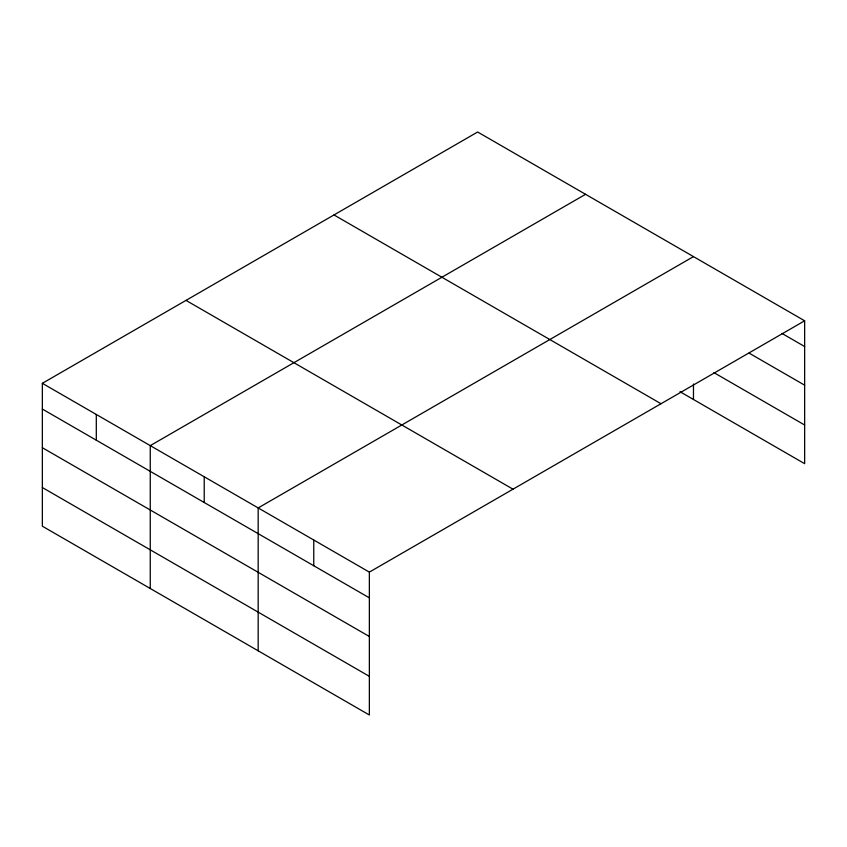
<?xml version="1.0" encoding="UTF-8"?>
<svg xmlns="http://www.w3.org/2000/svg" width="847" height="847" viewBox="0 0 847 847"><rect width="100%" height="100%" fill="white"/><g stroke="black" fill="none" stroke-linecap="round" stroke-linejoin="round"><path stroke-width="1.27" d="M679.982 391.695L804.65 463.68L804.65 320.801L477.644 132.005L42.35 383.32L42.35 526.199L369.356 714.995L369.356 572.117L42.35 383.32M585.552 194.312L150.258 445.628L150.258 588.496M693.471 256.609L258.176 507.925L258.176 650.803M369.356 572.117L804.65 320.801M781.961 333.422L804.65 346.529M749.055 353.093L804.65 385.184M713.894 372.616L804.65 425.014M333.993 214.947L660.999 403.733M186.001 300.389L513.007 489.185M42.35 409.048L369.356 597.844M42.35 447.703L369.356 636.499M42.35 487.533L369.356 676.33M693.471 384.019L693.471 399.488M313.761 540.026L313.761 565.743M204.222 476.776L204.222 502.504M96.304 414.479L96.304 440.196"/></g></svg>
